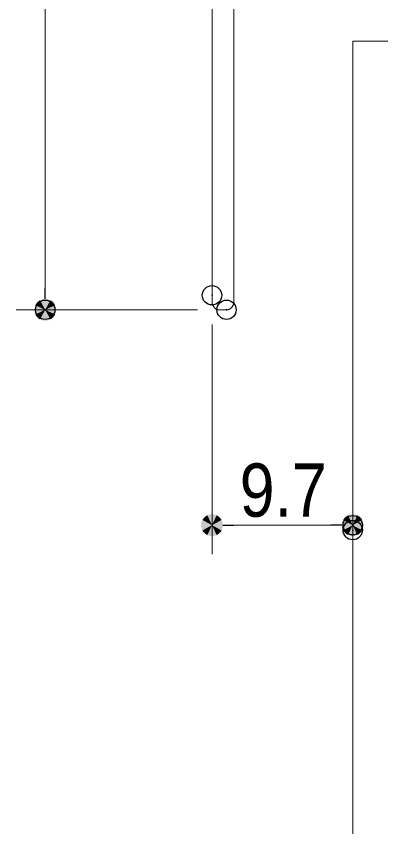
# Model space of a CAD drawing. Units: millimetres, scale not verified. Extents: x -4547 to 4547, y -2284 to 2284.
# Drawn here: x 205.2 to 393.8, y -53.6 to 365.1 of the extents above; entities that cross this region are included whole.
import ezdxf
from ezdxf.enums import TextEntityAlignment as Align

# ---------------------------------------------------------------- set-up
doc = ezdxf.new("R2010")
doc.units = ezdxf.units.MM
doc.header["$LTSCALE"] = 20
doc.header["$PDMODE"] = 32
doc.header["$PDSIZE"] = 10
for name, color, linetype, lineweight in [('0-1_3一般', 7, 'Continuous', 15), ('0-2_2寸法-1', 7, 'Continuous', 15), ('0-3_0', 7, 'Continuous', 25)]:
    doc.layers.add(name, color=color, linetype=linetype, lineweight=lineweight)
doc.layers.add('0-4_Defpoints', color=7, linetype='Continuous')
doc.styles.add('ＭＳ Ｐゴシック', font='')
doc.styles.get('ＭＳ Ｐゴシック').set_extended_font_data('MS PGothic')

# ---------------------------------------------------------------- blocks, each defined once
blk = doc.blocks.new('グループ-12')
at = {"layer": '0-1_3一般', "lineweight": 5}
for p, q in [((32942.6, 13868.6), (32942.6, 4418.6)), ((33167.6, 4418.6), (33167.6, 13868.6)), ((32942.6, 4343.6), (32942.6, 4418.6)), ((33167.6, 4418.6), (33167.6, 4343.6)), ((32943, 4340.7), (32942.6, 4343.6)), ((33092.6, 4268.6), (33017.6, 4268.6)), ((33095.5, 4268.6), (33092.6, 4268.6))]:
    blk.add_line(p, q, dxfattribs=at)
for points in [[(33017.6, 4268.6), (33014.6, 4268.6), (33011.8, 4268.8), (33008.9, 4269.1), (33006.1, 4269.5), (33003.4, 4270), (33000.7, 4270.6), (32998, 4271.4), (32995.4, 4272.2), (32992.8, 4273.2), (32990.3, 4274.3), (32987.8, 4275.5), (32985.4, 4276.8), (32983, 4278.3), (32980.6, 4279.8), (32978.3, 4281.5), (32976, 4283.2), (32973.8, 4285.1), (32971.6, 4287.1), (32969.4, 4289.3), (32967.3, 4291.5), (32965.3, 4293.8), (32963.4, 4296.1), (32961.5, 4298.5), (32959.7, 4300.9), (32958, 4303.3), (32956.4, 4305.8), (32954.8, 4308.3), (32953.4, 4310.8), (32952, 4313.4), (32950.7, 4316), (32949.6, 4318.6), (32948.4, 4321.2), (32947.4, 4323.9), (32946.5, 4326.6), (32945.6, 4329.4), (32944.8, 4332.1), (32944.1, 4335), (32943.5, 4337.8), (32943, 4340.7)], [(33167.6, 4343.6), (33167.3, 4340.6), (33167, 4337.7), (33166.5, 4334.9), (33166, 4332.1), (33165.4, 4329.3), (33164.6, 4326.5), (33163.8, 4323.8), (33162.8, 4321.1), (33161.8, 4318.4), (33160.7, 4315.8), (33159.4, 4313.2), (33158.1, 4310.7), (33156.7, 4308.1), (33155.1, 4305.6), (33153.5, 4303.2), (33151.8, 4300.8), (33149.9, 4298.4), (33148, 4296), (33146, 4293.7), (33143.8, 4291.4), (33141.6, 4289.2), (33139.4, 4287), (33137.1, 4285), (33134.8, 4283.2), (33132.4, 4281.4), (33130, 4279.7), (33127.6, 4278.2), (33125.1, 4276.8), (33122.6, 4275.5), (33120.1, 4274.3), (33117.5, 4273.2), (33114.9, 4272.2), (33112.2, 4271.4), (33109.5, 4270.6), (33106.8, 4270), (33104, 4269.5), (33101.2, 4269.1), (33098.4, 4268.8), (33095.5, 4268.6)]]:
    blk.add_lwpolyline(points, dxfattribs=at)
blk = doc.blocks.new('グループ-13')
at = {"layer": '0-1_3一般', "lineweight": 5}
for p, q in [((34397.6, 7044), (35747.6, 7044)), ((34397.6, -31971.3), (34397.6, 7044))]:
    blk.add_line(p, q, dxfattribs=at)
blk = doc.blocks.new('グループ-20')
at = {"layer": '0-1_3一般'}
for name in ['グループ-12', 'グループ-13']:
    blk.add_blockref(name, (0, 0), dxfattribs=at)
blk = doc.blocks.new('_Dot')
at = {"layer": '0-3_0'}
blk.add_line((-10, 0), (-20, 0), dxfattribs=at)
for points in [[(0, 0), (-7.29, 6.85), (-6.37, 7.71)], [(0, 0), (-6.37, 7.71), (-5.36, 8.44)], [(0, 0), (-5.36, 8.44), (-4.26, 9.05)], [(0, 0), (-4.26, 9.05), (-3.09, 9.51)], [(0, 0), (-3.09, 9.51), (-1.87, 9.82)], [(0, 0), (-1.87, 9.82), (-0.63, 9.98)], [(0, 0), (-0.63, 9.98), (0.63, 9.98)], [(0, 0), (0.63, 9.98), (1.87, 9.82)], [(0, 0), (1.87, 9.82), (3.09, 9.51)], [(0, 0), (3.09, 9.51), (4.26, 9.05)], [(0, 0), (4.26, 9.05), (5.36, 8.44)], [(0, 0), (5.36, 8.44), (6.37, 7.71)], [(0, 0), (6.37, 7.71), (7.29, 6.85)], [(0, 0), (-10, 0), (-9.92, 1.25)], [(0, 0), (-9.92, -1.25), (-10, 0)], [(0, 0), (-9.92, 1.25), (-9.69, 2.49)], [(0, 0), (-9.69, -2.49), (-9.92, -1.25)], [(0, 0), (-9.69, 2.49), (-9.3, 3.68)], [(0, 0), (-9.3, -3.68), (-9.69, -2.49)], [(0, 0), (-9.3, 3.68), (-8.76, 4.82)], [(0, 0), (-8.76, -4.82), (-9.3, -3.68)], [(0, 0), (-8.76, 4.82), (-8.09, 5.88)], [(0, 0), (-8.09, -5.88), (-8.76, -4.82)], [(0, 0), (-8.09, 5.88), (-7.29, 6.85)], [(0, 0), (-7.29, -6.85), (-8.09, -5.88)], [(0, 0), (-6.37, -7.71), (-7.29, -6.85)], [(0, 0), (-5.36, -8.44), (-6.37, -7.71)], [(0, 0), (-4.26, -9.05), (-5.36, -8.44)], [(0, 0), (-3.09, -9.51), (-4.26, -9.05)], [(0, 0), (-1.87, -9.82), (-3.09, -9.51)], [(0, 0), (-0.63, -9.98), (-1.87, -9.82)], [(0, 0), (0.63, -9.98), (-0.63, -9.98)], [(0, 0), (7.29, 6.85), (8.09, 5.88)], [(0, 0), (8.09, 5.88), (8.76, 4.82)], [(0, 0), (8.76, 4.82), (9.3, 3.68)], [(0, 0), (9.3, 3.68), (9.69, 2.49)], [(0, 0), (9.69, 2.49), (9.92, 1.25)], [(0, 0), (9.92, 1.25), (10, 0)], [(0, 0), (1.87, -9.82), (0.63, -9.98)], [(0, 0), (3.09, -9.51), (1.87, -9.82)], [(0, 0), (4.26, -9.05), (3.09, -9.51)], [(0, 0), (5.36, -8.44), (4.26, -9.05)], [(0, 0), (6.37, -7.71), (5.36, -8.44)], [(0, 0), (7.29, -6.85), (6.37, -7.71)], [(0, 0), (8.09, -5.88), (7.29, -6.85)], [(0, 0), (8.76, -4.82), (8.09, -5.88)], [(0, 0), (9.3, -3.68), (8.76, -4.82)], [(0, 0), (9.69, -2.49), (9.3, -3.68)], [(0, 0), (9.92, -1.25), (9.69, -2.49)], [(0, 0), (10, 0), (9.92, -1.25)]]:
    blk.add_solid(points, dxfattribs=at)

msp = doc.modelspace()

# ---------------------------------------------------------------- linework, layer by layer
at = {"layer": '0-2_2寸法-1'}
for p, q in [((220.25, 704.7), (220.25, 224.68)), ((299, 213.43), (205.25, 213.43)), ((306.5, 205.93), (306.5, 87.2)), ((379.25, 114.66), (379.25, 117.2)), ((317.76, 102.2), (368, 102.2))]:
    msp.add_line(p, q, dxfattribs=at)
at = {"layer": '0-4_Defpoints'}
for p in [(306.5, 220.93), (220.25, 213.43), (314, 213.43), (379.25, 102.2), (379.25, 99.66)]:
    msp.add_point(p, dxfattribs=at)

# ---------------------------------------------------------------- block references
at = {"layer": '0-1_3一般', "xscale": 0.05, "yscale": 0.05}
msp.add_blockref('グループ-20', (-1340.62, 0), dxfattribs=at)
at = {"layer": '0-2_2寸法-1', "xscale": 0.5627563, "yscale": 0.5627563}
for p, rotation in [((220.25, 213.43), 270), ((306.5, 102.2), 180)]:
    msp.add_blockref('_Dot', p, dxfattribs=dict(at, rotation=rotation))
msp.add_blockref('_Dot', (379.25, 102.2), dxfattribs=at)

# ---------------------------------------------------------------- texts
at = {"layer": '0-2_2寸法-1', "style": 'ＭＳ Ｐゴシック', "width": 0.9}
msp.add_text('9.7', height=27.51, dxfattribs=at).set_placement((320.83, 98.32), align=Align.BOTTOM_LEFT)

doc.saveas('drawing.dxf')
